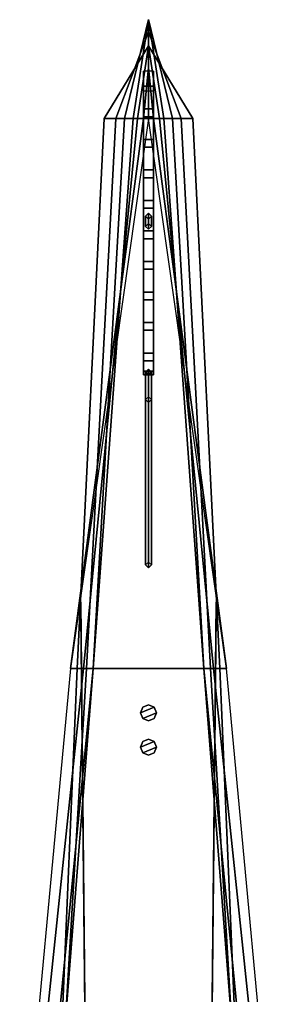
# Model space of a CAD drawing. Extents: x -2.8 to 2.8, y -38.1 to 38.1.
# Drawn here: x -1.77 to 1.77, y 24.73 to 38.13 of the extents above; entities that cross this region are included whole.
import ezdxf

# ---------------------------------------------------------------- set-up
doc = ezdxf.new("R2010")
doc.units = 0
doc.layers.get('0').update_dxf_attribs({"linetype": 'CONTINUOUS'})
doc.layers.add('TOWER', color=3, linetype='CONTINUOUS')

msp = doc.modelspace()

# ---------------------------------------------------------------- linework, layer by layer
for points in [[(4.6e-15, 37.96, 2.339999999999999), (4.7e-15, 38.13, 1.939999999999999), (-0.33, 36.77, 1.820000000000001), (-0.4500000000000046, 36.77, 2.160000000000001)], [(4.7e-15, 38.13, 1.939999999999999), (4.7e-15, 38.13, 1.63), (-0.2100000000000098, 36.77, 1.44), (-0.33, 36.77, 1.820000000000001)], [(4.7e-15, 38.13, 1.63), (4.6e-15, 37.77, 1.140000000000001), (-0.1500000000000074, 36.77, 1.140000000000001), (-0.2100000000000098, 36.77, 1.44)], [(0.2100000000000062, 36.77, 1.44), (0.1500000000000039, 36.77, 1.140000000000001), (4.6e-15, 37.77, 1.140000000000001), (4.7e-15, 38.13, 1.63)], [(0.3299999999999966, 36.77, 1.820000000000001), (0.2100000000000062, 36.77, 1.44), (4.7e-15, 38.13, 1.63), (4.7e-15, 38.13, 1.939999999999999)], [(0.4500000000000012, 36.77, 2.160000000000001), (0.3299999999999966, 36.77, 1.820000000000001), (4.7e-15, 38.13, 1.939999999999999), (4.6e-15, 37.96, 2.339999999999999)], [(4.6e-15, 37.77, 2.47), (4.6e-15, 37.96, 2.339999999999999), (-0.4500000000000046, 36.77, 2.160000000000001), (-0.6100000000000011, 36.77, 2.470000000000001)], [(0.6099999999999977, 36.77, 2.470000000000001), (0.4500000000000012, 36.77, 2.160000000000001), (4.6e-15, 37.96, 2.339999999999999), (4.6e-15, 37.77, 2.47)], [(4.6e-15, 37.77, 2.47), (4.6e-15, 37.77, 2.47), (-0.6100000000000011, 36.77, 2.470000000000001), (0.6099999999999977, 36.77, 2.470000000000001)], [(4.6e-15, 37.77, 1.140000000000001), (4.6e-15, 37.46999999999999, 0.6300000000000008), (-0.0700000000000091, 36.77, 0.6300000000000008), (-0.1500000000000074, 36.77, 1.140000000000001)], [(0.1500000000000039, 36.77, 1.140000000000001), (0.0700000000000057, 36.77, 0.6300000000000008), (4.6e-15, 37.46999999999999, 0.6300000000000008), (4.6e-15, 37.77, 1.140000000000001)], [(4.6e-15, 37.46999999999999, 0.6300000000000008), (-1.7e-15, 36.77, -0.0399999999999989), (-1.7e-15, 36.77, -0.0399999999999989), (-0.0700000000000091, 36.77, 0.6300000000000008)], [(-0.069999999999996, 33.3, 3.82), (-0.0699999999999955, 37.42, 2.470000000000004), (-0.0699999999999955, 37.14999999999999, 2.470000000000004), (-0.069999999999996, 33.25, 3.68)], [(0.0700000000000048, 37.21451644160084, 2.537330777630796), (0.0700000000000049, 37.42, 2.470000000000004), (-0.0699999999999955, 37.42, 2.470000000000004), (-0.0699999999999955, 37.21451644160084, 2.537330777630812)], [(0.0700000000000057, 36.77, 0.6300000000000008), (-1.7e-15, 36.77, -0.0399999999999989), (-1.7e-15, 36.77, -0.0399999999999989), (4.6e-15, 37.46999999999999, 0.6300000000000008)], [(0.0700000000000048, 37.14999999999999, 2.470000000000004), (0.0700000000000049, 37.42, 2.470000000000004), (0.0700000000000044, 33.3, 3.82), (0.0700000000000044, 33.25, 3.68)], [(0.0700000000000048, 36.90216011976176, 2.771598019010121), (0.0700000000000048, 37.21451644160084, 2.537330777630812), (-0.0699999999999955, 37.21451644160084, 2.537330777630812), (-0.0699999999999955, 36.90216011976176, 2.771598019010121)], [(-0.0699999999999955, 36.90216011976176, 2.771598019010121), (-0.0699999999999955, 37.21451644160084, 2.537330777630812), (-0.0699999999999955, 37.21451644160084, 2.537330777630812), (-0.0699999999999956, 36.79549642663063, 2.674631025254546)], [(-0.069999999999996, 33.25, 3.68), (-0.0699999999999955, 37.14999999999999, 2.470000000000004), (0.0700000000000048, 37.14999999999999, 2.470000000000004), (0.0700000000000044, 33.25, 3.68)], [(0.0700000000000048, 37.21451644160084, 2.537330777630812), (0.0700000000000048, 37.21451644160084, 2.537330777630812), (0.0700000000000048, 36.90216011976176, 2.771598019010121), (0.0700000000000048, 36.79549642663063, 2.674631025254546)], [(0.0700000000000048, 36.79549642663063, 2.674631025254546), (0.0700000000000048, 36.90216011976176, 2.771598019010121), (-0.0699999999999955, 36.90216011976176, 2.771598019010121), (-0.0699999999999956, 36.79549642663063, 2.674631025254546)], [(-0.0700000000000091, 36.77, 0.6300000000000008), (-1.7e-15, 36.77, -0.039999999999999), (-1.070000000000002, 29.22, -0.0400000000000004), (-1.070000000000001, 29.22, -0.0399999999999992)], [(-0.1500000000000074, 36.77, 1.140000000000001), (-0.0700000000000091, 36.77, 0.6300000000000008), (-1.070000000000001, 29.22, -0.0399999999999992), (-0.8899999999999945, 29.22, 0.3900000000000014)], [(-0.6100000000000011, 36.77, 2.470000000000001), (-0.4500000000000046, 36.77, 2.160000000000001), (-0.8499999999999882, 29.22, 1.820000000000001), (-0.9799999999999979, 29.22, 2.160000000000001)], [(-0.2100000000000098, 36.77, 1.44), (-0.1500000000000074, 36.77, 1.140000000000001), (-0.8899999999999945, 29.22, 0.3900000000000014), (-0.7599999999999991, 29.22, 0.910000000000001)], [(-0.4500000000000046, 36.77, 2.160000000000001), (-0.33, 36.77, 1.820000000000001), (-0.7599999999999991, 29.22, 1.44), (-0.8499999999999882, 29.22, 1.820000000000001)], [(-0.33, 36.77, 1.820000000000001), (-0.2100000000000098, 36.77, 1.44), (-0.7599999999999991, 29.22, 0.910000000000001), (-0.7599999999999991, 29.22, 1.44)], [(-0.0699999999999956, 36.4831401047915, 2.908898266633872), (-0.0699999999999956, 36.79549642663058, 2.674631025254563), (-0.0699999999999956, 36.79549642663058, 2.674631025254563), (-0.0699999999999956, 36.37647641166037, 2.811931272878297)], [(0.0700000000000048, 36.4831401047915, 2.908898266633872), (0.0700000000000048, 36.79549642663058, 2.674631025254563), (-0.0699999999999956, 36.79549642663058, 2.674631025254563), (-0.0699999999999956, 36.4831401047915, 2.908898266633872)], [(1.070000000000013, 29.22, -0.0399999999999992), (1.070000000000013, 29.22, -0.0399999999999992), (-1.7e-15, 36.77, -0.0399999999999989), (0.0700000000000057, 36.77, 0.6300000000000008)], [(0.0700000000000048, 36.79549642663058, 2.674631025254563), (0.0700000000000048, 36.79549642663058, 2.674631025254563), (0.0700000000000048, 36.4831401047915, 2.908898266633872), (0.0700000000000047, 36.37647641166037, 2.811931272878297)], [(0.8900000000000066, 29.22, 0.3900000000000014), (1.070000000000013, 29.22, -0.0399999999999992), (0.0700000000000057, 36.77, 0.6300000000000008), (0.1500000000000039, 36.77, 1.140000000000001)], [(0.7600000000000113, 29.22, 0.910000000000001), (0.8900000000000066, 29.22, 0.3900000000000014), (0.1500000000000039, 36.77, 1.140000000000001), (0.2100000000000062, 36.77, 1.44)], [(0.7600000000000113, 29.22, 1.44), (0.7600000000000113, 29.22, 0.910000000000001), (0.2100000000000062, 36.77, 1.44), (0.3299999999999966, 36.77, 1.820000000000001)], [(0.8500000000000003, 29.22, 1.820000000000001), (0.7600000000000113, 29.22, 1.44), (0.3299999999999966, 36.77, 1.820000000000001), (0.4500000000000012, 36.77, 2.160000000000001)], [(0.98000000000001, 29.22, 2.160000000000001), (0.8500000000000003, 29.22, 1.820000000000001), (0.4500000000000012, 36.77, 2.160000000000001), (0.6099999999999977, 36.77, 2.470000000000001)], [(0.0700000000000047, 36.37647641166037, 2.811931272878297), (0.0700000000000048, 36.4831401047915, 2.908898266633872), (-0.0699999999999956, 36.4831401047915, 2.908898266633872), (-0.0699999999999956, 36.37647641166037, 2.811931272878297)], [(0.0700000000000047, 36.06412008982127, 3.046198514257599), (0.0700000000000047, 36.37647641166035, 2.81193127287829), (-0.0699999999999956, 36.37647641166035, 2.81193127287829), (-0.0699999999999957, 36.06412008982127, 3.046198514257599)], [(-0.0699999999999957, 36.06412008982127, 3.046198514257599), (-0.0699999999999956, 36.37647641166035, 2.81193127287829), (-0.0699999999999956, 36.37647641166035, 2.81193127287829), (-0.0699999999999957, 35.95745639669014, 2.949231520502023)], [(0.0700000000000047, 36.37647641166035, 2.81193127287829), (0.0700000000000047, 36.37647641166035, 2.81193127287829), (0.0700000000000047, 36.06412008982127, 3.046198514257599), (0.0700000000000047, 35.95745639669014, 2.949231520502023)], [(0.0700000000000047, 35.95745639669014, 2.949231520502023), (0.0700000000000047, 36.06412008982127, 3.046198514257599), (-0.0699999999999957, 36.06412008982127, 3.046198514257599), (-0.0699999999999957, 35.95745639669014, 2.949231520502023)], [(-0.0699999999999957, 35.64510007485105, 3.183498761881336), (-0.0699999999999957, 35.95745639669012, 2.949231520502028), (-0.0699999999999957, 35.95745639669012, 2.949231520502028), (-0.0699999999999957, 35.53843638171992, 3.086531768125761)], [(0.0700000000000047, 35.64510007485105, 3.183498761881336), (0.0700000000000047, 35.95745639669012, 2.949231520502028), (-0.0699999999999957, 35.95745639669012, 2.949231520502028), (-0.0699999999999957, 35.64510007485105, 3.183498761881336)], [(0.0700000000000047, 35.95745639669012, 2.949231520502028), (0.0700000000000047, 35.95745639669012, 2.949231520502028), (0.0700000000000047, 35.64510007485105, 3.183498761881336), (0.0700000000000046, 35.53843638171992, 3.086531768125761)], [(0.0700000000000046, 35.53843638171992, 3.086531768125761), (0.0700000000000047, 35.64510007485105, 3.183498761881336), (-0.0699999999999957, 35.64510007485105, 3.183498761881336), (-0.0699999999999957, 35.53843638171992, 3.086531768125761)], [(0.0700000000000046, 35.22608005988083, 3.32079900950507), (0.0700000000000046, 35.53843638171991, 3.086531768125762), (-0.0699999999999957, 35.53843638171991, 3.086531768125762), (-0.0699999999999958, 35.22608005988083, 3.32079900950507)], [(-0.0699999999999958, 35.22608005988083, 3.32079900950507), (-0.0699999999999957, 35.53843638171991, 3.086531768125762), (-0.0699999999999957, 35.53843638171991, 3.086531768125762), (-0.0699999999999958, 35.1194163667497, 3.223832015749495)], [(0.0700000000000046, 35.53843638171991, 3.086531768125762), (0.0700000000000046, 35.53843638171991, 3.086531768125762), (0.0700000000000046, 35.22608005988083, 3.32079900950507), (0.0700000000000046, 35.1194163667497, 3.223832015749495)], [(4.3e-15, 35.32999999999999, 2.41), (-0.0399999999999957, 35.28999999999999, 2.399999999999999), (-0.0399999999999957, 35.43, 3.01), (4.4e-15, 35.47, 3)], [(-0.0399999999999957, 35.28999999999999, 2.399999999999999), (4.3e-15, 35.25, 2.399999999999999), (4.3e-15, 35.39, 3.02), (-0.0399999999999957, 35.43, 3.01)], [(0.0400000000000043, 35.28999999999999, 2.399999999999999), (4.3e-15, 35.32999999999999, 2.41), (4.4e-15, 35.47, 3), (0.0400000000000043, 35.43, 3.01)], [(4.3e-15, 35.25, 2.399999999999999), (0.0400000000000043, 35.28999999999999, 2.399999999999999), (0.0400000000000043, 35.43, 3.01), (4.3e-15, 35.39, 3.02)], [(0.0700000000000046, 35.1194163667497, 3.223832015749495), (0.0700000000000046, 35.22608005988083, 3.32079900950507), (-0.0699999999999958, 35.22608005988083, 3.32079900950507), (-0.0699999999999958, 35.1194163667497, 3.223832015749495)], [(-0.0699999999999958, 34.80706004491062, 3.458099257128804), (-0.0699999999999958, 35.11941636674969, 3.223832015749496), (-0.0699999999999958, 35.11941636674969, 3.223832015749496), (-0.0699999999999958, 34.70039635177949, 3.361132263373229)], [(0.0700000000000046, 34.80706004491062, 3.458099257128804), (0.0700000000000046, 35.11941636674969, 3.223832015749496), (-0.0699999999999958, 35.11941636674969, 3.223832015749496), (-0.0699999999999958, 34.80706004491062, 3.458099257128804)], [(0.0700000000000046, 35.11941636674969, 3.223832015749496), (0.0700000000000046, 35.11941636674969, 3.223832015749496), (0.0700000000000046, 34.80706004491062, 3.458099257128804), (0.0700000000000045, 34.70039635177949, 3.361132263373229)], [(0.0700000000000045, 34.70039635177949, 3.361132263373229), (0.0700000000000046, 34.80706004491062, 3.458099257128804), (-0.0699999999999958, 34.80706004491062, 3.458099257128804), (-0.0699999999999958, 34.70039635177949, 3.361132263373229)], [(0.0700000000000045, 34.38804002994041, 3.595399504752535), (0.0700000000000045, 34.70039635177949, 3.361132263373227), (-0.0699999999999958, 34.70039635177949, 3.361132263373227), (-0.0699999999999959, 34.38804002994041, 3.595399504752535)], [(-0.0699999999999959, 34.38804002994041, 3.595399504752535), (-0.0699999999999958, 34.70039635177949, 3.361132263373227), (-0.0699999999999958, 34.70039635177949, 3.361132263373227), (-0.0699999999999959, 34.28137633680928, 3.49843251099696)], [(0.0700000000000045, 34.70039635177949, 3.361132263373227), (0.0700000000000045, 34.70039635177949, 3.361132263373227), (0.0700000000000045, 34.38804002994041, 3.595399504752535), (0.0700000000000045, 34.28137633680928, 3.49843251099696)], [(0.0700000000000045, 34.28137633680928, 3.49843251099696), (0.0700000000000045, 34.38804002994041, 3.595399504752535), (-0.0699999999999959, 34.38804002994041, 3.595399504752535), (-0.0699999999999959, 34.28137633680928, 3.49843251099696)], [(-0.0699999999999959, 33.9690200149702, 3.732699752376266), (-0.0699999999999959, 34.28137633680928, 3.498432510996958), (-0.0699999999999959, 34.28137633680928, 3.498432510996958), (-0.0699999999999959, 33.86235632183907, 3.635732758620691)], [(0.0700000000000045, 33.9690200149702, 3.732699752376266), (0.0700000000000045, 34.28137633680928, 3.498432510996958), (-0.0699999999999959, 34.28137633680928, 3.498432510996958), (-0.0699999999999959, 33.9690200149702, 3.732699752376266)], [(0.0700000000000045, 34.28137633680928, 3.498432510996958), (0.0700000000000045, 34.28137633680928, 3.498432510996958), (0.0700000000000045, 33.9690200149702, 3.732699752376266), (0.0700000000000045, 33.86235632183907, 3.635732758620691)], [(0.0700000000000045, 33.86235632183907, 3.635732758620691), (0.0700000000000045, 33.9690200149702, 3.732699752376266), (-0.0699999999999959, 33.9690200149702, 3.732699752376266), (-0.0699999999999959, 33.86235632183907, 3.635732758620691)], [(-0.069999999999996, 33.54999999999999, 3.87), (-0.0699999999999959, 33.86235632183907, 3.635732758620691), (-0.0699999999999959, 33.86235632183907, 3.635732758620691), (-0.069999999999996, 33.44333630686886, 3.773033006244424)], [(0.0700000000000044, 33.54999999999999, 3.87), (0.0700000000000045, 33.86235632183907, 3.635732758620691), (-0.0699999999999959, 33.86235632183907, 3.635732758620691), (-0.069999999999996, 33.54999999999999, 3.87)], [(0.0700000000000045, 33.86235632183907, 3.635732758620691), (0.0700000000000045, 33.86235632183907, 3.635732758620691), (0.0700000000000044, 33.54999999999999, 3.87), (0.0700000000000044, 33.44333630686886, 3.773033006244424)], [(0.0700000000000044, 33.44333630686886, 3.773033006244424), (0.0700000000000044, 33.54999999999999, 3.87), (-0.069999999999996, 33.54999999999999, 3.87), (-0.069999999999996, 33.44333630686886, 3.773033006244424)], [(0.0700000000000044, 33.3, 3.82), (0.0700000000000044, 33.44333630686886, 3.773033006244424), (-0.069999999999996, 33.44333630686886, 3.773033006244424), (-0.069999999999996, 33.3, 3.82)], [(0.0700000000000044, 33.25, 3.68), (0.0700000000000044, 33.3, 3.82), (-0.069999999999996, 33.3, 3.82), (-0.069999999999996, 33.25, 3.68)], [(4e-15, 32.95, 2.31), (-0.039999999999996, 32.90999999999999, 2.31), (-0.0399999999999959, 33.29, 3.669999999999999), (4.1e-15, 33.33, 3.66)], [(-0.0399999999999963, 30.64, 2.209999999999999), (3.7e-15, 30.6, 2.209999999999999), (4.1e-15, 33.3, 3.82), (-0.0399999999999959, 33.28, 3.76)], [(-0.039999999999996, 32.90999999999999, 2.31), (4e-15, 32.87, 2.3), (4.1e-15, 33.25, 3.68), (-0.0399999999999959, 33.29, 3.669999999999999)], [(3.8e-15, 30.67999999999999, 2.209999999999999), (-0.0399999999999963, 30.64, 2.209999999999999), (-0.0399999999999959, 33.28, 3.76), (4.1e-15, 33.25, 3.68)], [(0.040000000000004, 32.90999999999999, 2.31), (4e-15, 32.95, 2.31), (4.1e-15, 33.33, 3.66), (0.0400000000000041, 33.29, 3.669999999999999)], [(3.7e-15, 30.6, 2.209999999999999), (0.0400000000000038, 30.64, 2.209999999999999), (0.0400000000000041, 33.28, 3.76), (4.1e-15, 33.3, 3.82)], [(4e-15, 32.87, 2.3), (0.040000000000004, 32.90999999999999, 2.31), (0.0400000000000041, 33.29, 3.669999999999999), (4.1e-15, 33.25, 3.68)], [(0.0400000000000038, 30.64, 2.209999999999999), (3.8e-15, 30.67999999999999, 2.209999999999999), (4.1e-15, 33.25, 3.68), (0.0400000000000041, 33.28, 3.76)], [(-0.700000000000003, 7.440000000000001, 6.45), (-0.9299999999999963, 30.12999999999999, 2.189999999999999), (-0.9299999999999963, 29.95, 2.18), (-0.700000000000003, 7.440000000000001, 6.39)], [(-0.700000000000003, 7.440000000000001, 6.39), (-0.9299999999999963, 29.95, 2.18), (-0.9299999999999963, 30.12999999999999, 2.189999999999999), (-0.700000000000003, 7.440000000000001, 6.45)], [(0.7000000000000047, 7.440000000000001, 6.45), (0.9300000000000036, 30.12999999999999, 2.189999999999999), (0.9300000000000036, 29.95, 2.18), (0.7000000000000047, 7.440000000000001, 6.39)], [(0.7000000000000047, 7.440000000000001, 6.39), (0.9300000000000036, 29.95, 2.18), (0.9300000000000036, 30.12999999999999, 2.189999999999999), (0.7000000000000047, 7.440000000000001, 6.45)], [(-0.8899999999999945, 29.22, 0.3900000000000014), (-1.070000000000001, 29.22, -0.0399999999999992), (-1.770000000000008, 21.71, -0.0399999999999992), (-1.680000000000005, 21.71, 0.2100000000000008)], [(-0.7599999999999991, 29.22, 0.910000000000001), (-0.8899999999999945, 29.22, 0.3900000000000014), (-1.680000000000005, 21.71, 0.2100000000000008), (-1.490000000000007, 21.71, 0.910000000000001)], [(-0.7599999999999991, 29.22, 1.44), (-0.7599999999999991, 29.22, 0.910000000000001), (-1.490000000000007, 21.71, 0.910000000000001), (-1.349999999999992, 21.71, 1.44)], [(-0.8499999999999882, 29.22, 1.820000000000001), (-0.7599999999999991, 29.22, 1.44), (-1.349999999999992, 21.71, 1.44), (-1.30000000000001, 21.71, 1.820000000000001)], [(-0.9799999999999979, 29.22, 2.160000000000001), (-0.849999999999988, 29.22, 1.820000000000001), (-1.30000000000001, 21.71, 1.820000000000001)], [(1.300000000000012, 21.71, 1.820000000000001), (1.349999999999995, 21.71, 1.44), (0.7600000000000113, 29.22, 1.44), (0.8500000000000003, 29.22, 1.820000000000001)], [(1.49000000000001, 21.71, 0.910000000000001), (1.680000000000008, 21.71, 0.2100000000000008), (0.8900000000000066, 29.22, 0.3900000000000014), (0.7600000000000113, 29.22, 0.910000000000001)], [(1.349999999999995, 21.71, 1.44), (1.49000000000001, 21.71, 0.910000000000001), (0.7600000000000113, 29.22, 0.910000000000001), (0.7600000000000113, 29.22, 1.44)], [(0.8500000000000005, 29.22, 1.820000000000001), (0.98000000000001, 29.22, 2.160000000000001), (1.300000000000012, 21.71, 1.820000000000001)], [(1.680000000000008, 21.71, 0.2100000000000008), (1.770000000000011, 21.71, -0.0399999999999992), (1.070000000000013, 29.22, -0.0399999999999992), (0.8900000000000066, 29.22, 0.3900000000000014)], [(-0.1099999999999965, 28.61, 2.41), (0.0777817459305237, 28.68778174593052, 2.41), (3.5e-15, 28.72, 2.41), (-0.0777817459305167, 28.68778174593052, 2.41)], [(-0.0777817459305167, 28.68778174593052, 2.129999999999999), (-0.1099999999999965, 28.61, 2.129999999999999), (-0.1099999999999965, 28.61, 2.41), (-0.0777817459305167, 28.68778174593052, 2.41)], [(-0.0777817459305167, 28.53221825406948, 2.41), (0.1100000000000035, 28.61, 2.41), (0.0777817459305238, 28.68778174593052, 2.41), (-0.1099999999999965, 28.61, 2.41)], [(3.5e-15, 28.72, 2.129999999999999), (-0.0777817459305167, 28.68778174593052, 2.129999999999999), (-0.0777817459305167, 28.68778174593052, 2.41), (3.5e-15, 28.72, 2.41)], [(0.0777817459305238, 28.68778174593052, 2.129999999999999), (3.5e-15, 28.72, 2.129999999999999), (3.5e-15, 28.72, 2.41), (0.0777817459305238, 28.68778174593052, 2.41)], [(0.1100000000000035, 28.61, 2.129999999999999), (0.0777817459305238, 28.68778174593052, 2.129999999999999), (0.0777817459305238, 28.68778174593052, 2.41), (0.1100000000000035, 28.61, 2.41)], [(-0.1099999999999965, 28.61, 2.129999999999999), (-0.0777817459305167, 28.53221825406948, 2.12), (-0.0777817459305167, 28.53221825406948, 2.41), (-0.1099999999999965, 28.61, 2.41)], [(3.5e-15, 28.5, 2.41), (0.0777817459305237, 28.53221825406948, 2.41), (0.1100000000000035, 28.61, 2.41), (-0.0777817459305168, 28.53221825406948, 2.41)], [(0.0777817459305237, 28.53221825406948, 2.12), (0.1100000000000035, 28.61, 2.129999999999999), (0.1100000000000035, 28.61, 2.41), (0.0777817459305237, 28.53221825406948, 2.41)], [(-0.0777817459305167, 28.53221825406948, 2.12), (3.5e-15, 28.5, 2.12), (3.5e-15, 28.5, 2.41), (-0.0777817459305167, 28.53221825406948, 2.41)], [(3.5e-15, 28.5, 2.12), (0.0777817459305237, 28.53221825406948, 2.12), (0.0777817459305237, 28.53221825406948, 2.41), (3.5e-15, 28.5, 2.41)], [(-0.1099999999999966, 28.14, 2.41), (0.0777817459305237, 28.21778174593052, 2.41), (3.5e-15, 28.25, 2.41), (-0.0777817459305168, 28.21778174593052, 2.41)], [(-0.0777817459305168, 28.21778174593052, 2.109999999999999), (-0.1099999999999966, 28.14, 2.1), (-0.1099999999999966, 28.14, 2.41), (-0.0777817459305168, 28.21778174593052, 2.41)], [(-0.0777817459305168, 28.06221825406948, 2.41), (0.1100000000000034, 28.14, 2.41), (0.0777817459305237, 28.21778174593052, 2.41), (-0.1099999999999966, 28.14, 2.41)], [(3.5e-15, 28.25, 2.109999999999999), (-0.0777817459305168, 28.21778174593052, 2.109999999999999), (-0.0777817459305168, 28.21778174593052, 2.41), (3.5e-15, 28.25, 2.41)], [(0.0777817459305237, 28.21778174593052, 2.109999999999999), (3.5e-15, 28.25, 2.109999999999999), (3.5e-15, 28.25, 2.41), (0.0777817459305237, 28.21778174593052, 2.41)], [(0.1100000000000034, 28.14, 2.1), (0.0777817459305237, 28.21778174593052, 2.109999999999999), (0.0777817459305237, 28.21778174593052, 2.41), (0.1100000000000034, 28.14, 2.41)], [(-0.1099999999999966, 28.14, 2.1), (-0.0777817459305168, 28.06221825406948, 2.1), (-0.0777817459305168, 28.06221825406948, 2.41), (-0.1099999999999966, 28.14, 2.41)], [(3.4e-15, 28.03, 2.41), (0.0777817459305237, 28.06221825406948, 2.41), (0.1100000000000034, 28.14, 2.41), (-0.0777817459305168, 28.06221825406948, 2.41)], [(-0.0777817459305168, 28.06221825406948, 2.1), (3.4e-15, 28.03, 2.1), (3.4e-15, 28.03, 2.41), (-0.0777817459305168, 28.06221825406948, 2.41)], [(3.4e-15, 28.03, 2.1), (0.0777817459305237, 28.06221825406948, 2.1), (0.0777817459305237, 28.06221825406948, 2.41), (3.4e-15, 28.03, 2.41)], [(0.0777817459305237, 28.06221825406948, 2.1), (0.1100000000000034, 28.14, 2.1), (0.1100000000000034, 28.14, 2.41), (0.0777817459305237, 28.06221825406948, 2.41)]]:
    msp.add_3dface(points)
at = {"layer": 'TOWER'}
for points in [[(0.6099999999999979, 36.77, 2.470000000000001), (-0.6100000000000012, 36.77, 2.470000000000001), (-0.9799999999999979, 29.22, 2.160000000000001), (0.98000000000001, 29.22, 2.160000000000001)], [(0.98000000000001, 29.22, 2.160000000000001), (-0.9799999999999979, 29.22, 2.160000000000001), (-1.30000000000001, 21.71, 1.820000000000001), (1.300000000000012, 21.71, 1.820000000000001)]]:
    msp.add_3dface(points, dxfattribs=at)

doc.saveas('drawing.dxf')
